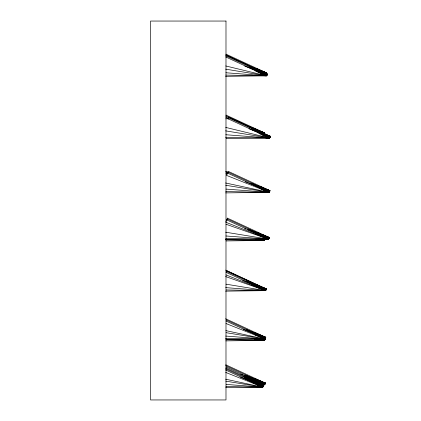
<?xml version="1.0" encoding="UTF-8"?>
<svg xmlns="http://www.w3.org/2000/svg" width="421" height="421" viewBox="0 0 421 421"><rect width="100%" height="100%" fill="white"/><g stroke="black" fill="none" stroke-linecap="round" stroke-linejoin="round"><path stroke-width="0.63" d="M228.377 118.769L228.429 117.854L270.324 137.235L267.724 137.267M227.219 173.884L227.272 172.968L269.166 192.35L225.677 192.892M227.893 173.073L227.945 172.157L269.835 191.539L267.24 191.576M226.493 220.715L226.545 219.799L268.44 239.186L225.603 239.712M227.314 219.041L227.366 218.125L269.256 237.507L266.661 237.539M228.035 118.811L228.577 116.985L270.466 136.372L267.872 136.404L270.324 137.235L267.035 137.178M228.066 119.069L228.429 117.854M227.272 172.968L226.551 175.399L269.166 192.35L225.793 191.592M227.372 173.726L228.087 171.289L269.982 190.676L267.388 190.708M227.582 173.373L227.945 172.157M226.545 219.799L225.824 222.235L268.44 239.186L225.724 238.433M226.824 219.946L227.366 218.125M226.856 220.204L227.219 218.988L269.114 238.375L266.514 238.407M225.793 118.833L227.756 118.659L269.65 138.046L226.166 138.583M264.793 73.007L266.74 72.98L226.024 54.141M264.735 74.175L267.33 74.143L226.024 55.03M264.588 75.038L267.182 75.006L225.882 55.898M225.619 76.322L266.514 75.817L225.798 56.977M262.467 132.868L264.414 132.841L226.061 115.096M262.399 239.681L264.998 239.649L263.82 239.102M226.03 240.933L264.325 240.459L261.378 239.091M264.099 288.995L266.409 288.964L225.698 270.124M263.667 289.864L266.261 289.832L226.14 271.266M225.635 291.137L265.593 290.643L226.056 272.35M263.846 337.374L265.793 337.347L225.667 318.781M263.051 338.247L265.646 338.216L226.114 319.923M264.288 338.737L265.588 338.721L263.82 337.9M226.03 339.505L264.972 339.026L226.03 321.007M262.846 339.621L265.44 339.589L263.083 338.495M225.83 340.878L264.772 340.394L261.231 338.758M262.72 383.126L265.314 383.094L225.782 364.802M262.572 383.994L265.172 383.963L225.635 365.67M261.904 384.805L264.499 384.773L226.145 367.023M261.02 385.536L263.62 385.504L225.856 368.028M260.878 386.404L263.472 386.367L225.709 368.896M225.803 387.636L262.804 387.178L225.63 369.98M263.451 72.922L266.74 72.98L256.547 68.607M264.698 74.096L267.33 74.143L258.199 70.244M263.899 74.949L267.182 75.006L259.989 71.923M225.767 75.101L266.514 75.817L255.721 71.186M261.788 132.794L264.414 132.841L257.82 130.01M267.84 136.325L270.466 136.372L259.673 131.741M225.619 137.272L269.65 138.046L258.857 133.415M267.356 190.629L269.982 190.676L260.389 186.561M266.551 191.487L269.835 191.539L259.047 186.913M265.972 237.449L269.256 237.507L262.062 234.418M265.825 238.318L269.114 238.375L258.92 234.002M261.709 239.591L264.998 239.649L263.799 239.133M225.551 239.775L264.325 240.459L261.93 239.428M263.125 288.906L266.409 288.964L256.215 284.591M264.072 288.938L266.046 288.974L226.514 270.677M262.978 289.774L266.261 289.832L257.868 286.227M226.161 289.948L265.593 290.643L253.6 285.496M263.162 337.3L265.793 337.347L255.6 332.974M262.362 338.158L265.646 338.216L256.652 334.353M263.614 338.684L265.588 338.721L264.388 338.205M225.54 338.331L264.972 339.026L254.779 334.653M262.157 339.531L265.44 339.589L263.046 338.558M225.998 339.715L264.772 340.394L261.773 339.11M262.688 383.047L265.314 383.094L254.521 378.463M261.883 383.905L265.172 383.963L259.173 381.389M261.215 384.715L264.499 384.773L254.905 380.652M260.988 385.457L263.62 385.504L254.026 381.389M260.846 386.325L263.472 386.367L253.879 382.252M225.998 386.536L262.804 387.178L256.205 384.352M264.793 72.901L266.74 72.98L250.3 66.444M265.388 74.059L267.33 74.143L249.069 66.876M265.241 74.927L267.182 75.006L244.659 66.05M260.678 75.58L266.514 75.817L264.03 75.043M263.12 132.789L264.414 132.841L247.98 126.305M268.524 136.288L270.466 136.372L251.595 128.863M267.73 137.13L270.324 137.235L262.525 133.894M265.762 137.888L269.65 138.046L267.167 137.272M268.687 190.624L269.982 190.676L251.111 183.167M267.246 191.434L269.835 191.539L248.532 183.067M265.277 192.192L269.166 192.35L259.573 188.234M267.314 237.428L269.256 237.507L247.953 229.035M266.519 238.265L269.114 238.375L247.806 229.898M261.962 238.917L268.44 239.186L259.447 235.323M262.404 239.538L264.998 239.649L263.172 238.923M257.847 240.191L264.325 240.459L260.673 239.007M264.104 288.89L266.409 288.964L246.927 281.217M263.672 289.727L266.261 289.832L242.522 280.386M260.41 290.427L265.593 290.643L226.019 274.902M260.694 290.464L265.23 290.648L264.051 290.101M263.846 337.268L265.793 337.347L246.311 329.601M263.051 338.11L265.646 338.216L243.122 329.254M264.293 338.668L265.588 338.721L263.151 337.753M257.199 338.705L264.972 339.026L226.014 323.528M264.146 339.531L265.44 339.589L263.009 338.616M263.478 340.342L264.772 340.394L260.51 338.7M264.02 383.042L265.314 383.094L245.227 375.106M263.225 383.878L265.172 383.963L243.864 375.485M262.557 384.689L264.499 384.773L243.191 376.295M262.325 385.452L263.62 385.504L244.748 377.995M261.53 386.289L263.472 386.367L240.338 377.169M260.857 387.099L262.804 387.178L225.667 372.411M225.966 72.765L266.514 75.817L225.756 65.955M225.835 134.746L269.65 138.046L225.709 127.416M226.003 189.103L269.166 192.35L266.682 191.576M225.93 235.981L268.44 239.186L226.019 224.246M225.698 287.638L265.593 290.643L225.63 276.565M225.735 336.069L264.972 339.026L261.873 338.058M226.177 384.42L262.804 387.178L261.562 386.794M262.867 72.512L266.74 72.98L263.635 72.012M263.457 73.675L267.33 74.143L266.088 73.754M262.667 74.459L267.182 75.006L265.319 74.428M261.836 132.531L264.414 132.841L261.315 131.873M267.246 135.978L270.466 136.372L267.988 135.599M266.451 136.767L270.324 137.235L249.016 128.763M266.114 190.208L269.982 190.676L267.503 189.903M265.967 191.071L269.835 191.539L266.114 190.381M265.388 237.039L269.256 237.507L267.398 236.928M265.241 237.907L269.114 238.375L266.009 237.407M261.773 239.254L264.998 239.649L263.757 239.26M255.294 239.365L264.325 240.459L262.467 239.875M262.541 288.496L266.409 288.964L264.546 288.385M262.394 289.364L266.261 289.832L263.162 288.864M262.004 290.258L265.23 290.648L264.03 290.132M261.92 336.879L265.793 337.347L262.688 336.379M261.131 337.668L265.646 338.216L263.783 337.631M263.651 338.484L265.588 338.721L264.346 338.331M261.573 339.115L265.44 339.589L264.199 339.2M254.452 339.147L264.772 340.394L261.667 339.431M261.446 382.626L265.314 383.094L262.836 382.321M261.299 383.494L265.172 383.963L261.446 382.8M260.631 384.305L264.499 384.773L262.015 383.999M260.394 385.115L263.62 385.504L261.136 384.731M259.604 385.899L263.472 386.367L260.988 385.594M264.793 72.665L266.74 72.98L261.02 71.465M266.03 73.933L267.33 74.143L260.973 72.454M265.235 74.691L267.182 75.006L260.194 73.154M225.677 69.155L266.514 75.817M263.12 132.631L264.414 132.841L259.967 131.662M268.524 136.051L270.466 136.372L264.114 134.683M269.024 137.025L270.324 137.235L262.693 135.215M225.577 130.852L269.65 138.046M268.687 190.466L269.982 190.676L263.625 188.987M268.54 191.329L269.835 191.539L262.209 189.518M225.74 185.266L269.166 192.35L225.598 182.982M267.314 237.191L269.256 237.507L262.899 235.823M267.167 238.054L269.114 238.375L262.12 236.518M225.661 232.203L268.44 239.186L266.577 238.602M263.051 239.333L264.998 239.649L262.457 238.975M262.378 240.138L264.325 240.459L258.605 238.939M264.099 288.653L266.409 288.964L259.415 287.111M263.667 289.411L266.261 289.832L257.999 287.638M226.056 284.191L265.593 290.643L263.73 290.058M263.283 290.332L265.23 290.648L264.009 290.164M263.846 337.032L265.793 337.347L259.436 335.663M263.699 337.9L265.646 338.216L258.652 336.358M264.293 338.51L265.588 338.721L263.046 338.047M226.082 332.679L264.972 339.026L225.893 330.622M263.03 338.71L264.972 339.026M264.146 339.373L265.44 339.589L262.262 338.742M263.472 340.184L264.772 340.394L258.415 338.71M264.02 382.884L265.314 383.094L258.957 381.41M263.872 383.752L265.172 383.963L257.541 381.936M263.204 384.562L264.499 384.773L256.873 382.747M262.32 385.294L263.62 385.504L256.626 383.647M262.172 386.157L263.472 386.367L257.115 384.683M225.856 381.152L262.804 387.178L225.64 379.189M261.504 386.967L262.804 387.178M264.688 73.338L266.593 73.849L225.877 55.009M264.772 288.632L266.046 288.974L260.652 286.659M263.993 289.332L265.898 289.837L264.035 289.259M263.488 72.88L266.593 73.849M262.409 133.125L264.267 133.71L225.919 115.959M264.804 288.585L266.046 288.974L262.394 287.517M247.259 65.229L249.085 65.96M262.441 132.983L264.267 133.71M245.485 181.856L247.311 182.582M244.759 228.687L245.98 229.171M264.072 289.111L265.898 289.837M240.817 374.274L242.643 375M255.189 69.865L256.989 70.633M253.021 127.952L256.621 129.5M257.673 130.878L259.473 131.652M259.531 132.604L260.731 133.12M257.389 185.272L258.589 185.787M257.268 232.36L259.062 233.134M256.447 234.039L258.247 234.813M253.653 333.069L254.852 333.585M251.379 378.042L253.179 378.816M256.173 380.1L257.973 380.873M250.879 380.968L252.679 381.742M253.205 383.063L255.005 383.836M225.835 117.043L228.198 118.138M225.64 171.294L228.003 172.389M226.088 172.436L227.856 173.252M226.003 173.52L227.187 174.062M225.988 21.05L150.534 21.05L150.534 399.95L225.988 399.95L225.988 21.05M265.23 290.648L263.956 290.311L265.23 290.648"/></g></svg>
